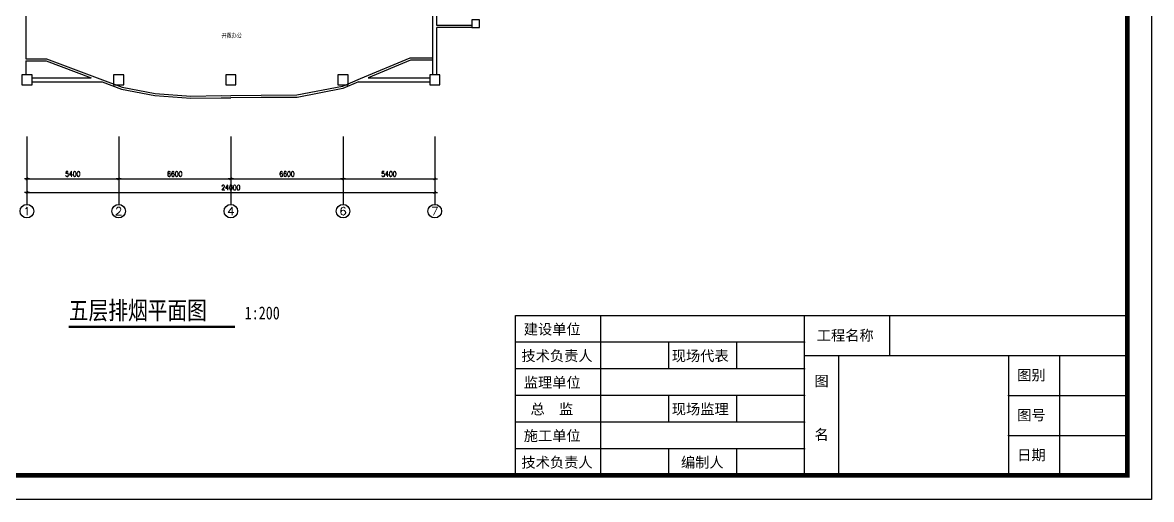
# Model space of a CAD drawing. Extents: x -149393 to 1177518, y -366685 to 296590.
# Drawn here: x 409827 to 476249, y -366143 to -338087 of the extents above; entities that cross this region are included whole.
import ezdxf
from ezdxf.enums import TextEntityAlignment as Align

# ---------------------------------------------------------------- set-up
doc = ezdxf.new("R2010")
doc.units = 0
doc.header["$LTSCALE"] = 1000
doc.header["$MEASUREMENT"] = 0
doc.layers.get('0').update_dxf_attribs({"linetype": 'CONTINUOUS'})
doc.layers.get('Defpoints').update_dxf_attribs({"linetype": 'CONTINUOUS'})
for name, color, linetype in [('AXIS', 3, 'CONTINUOUS'), ('COLUMN', 9, 'CONTINUOUS'), ('PUB_TITLE', 253, 'CONTINUOUS'), ('TEL_SYMB', 3, 'CONTINUOUS'), ('TEL_TEXT', 7, 'CONTINUOUS'), ('WALL', 9, 'CONTINUOUS')]:
    doc.layers.add(name, color=color, linetype=linetype)
doc.styles.add('_TCH_AXIS', font='COMPLEX', dxfattribs={"bigfont": 'GBCBIG'})
doc.styles.add('_TCH_DIM_T3', font='SIMPLEX', dxfattribs={"width": 0.705882, "bigfont": 'GBCBIG'})
doc.styles.add('_TEL_DIM', font='', dxfattribs={"width": 0.8, "height": 3.5})
doc.styles.add('DIM_FONT', font='SIMPLEX.shx', dxfattribs={"width": 0.8})
doc.styles.add('宋体', font='')
doc.styles.get('_TEL_DIM').set_extended_font_data('SimSun')
doc.styles.get('宋体').set_extended_font_data('SimSun')
doc.dimstyles.new('_TCH_ARCH&&100', dxfattribs={"dimtxt": 297.5, "dimasz": 100, "dimexe": 250, "dimexo": 300, "dimgap": 126.25, "dimtad": 1, "dimdec": 0, "dimzin": 0, "dimdsep": 46, "dimtxsty": '_TCH_DIM_T3', "dimblk": 'ARCHTICK', "dimcen": 0.09, "dimclrt": 7, "dimazin": 2, "dimtfac": 1, "dimtdec": 0, "dimtix": 1, "dimtmove": 2, "dimatfit": 3, "dimfxl": 1, "dimtolj": 1, "dimtzin": 0, "dimarcsym": 0})
doc.dimstyles.new('DIMN', dxfattribs={"dimtxt": 300, "dimasz": 1, "dimexe": 250, "dimexo": 300, "dimgap": 150, "dimtad": 1, "dimdec": 0, "dimdsep": 46, "dimtxsty": 'DIM_FONT', "dimblk": '_DIMX', "dimcen": 2.5, "dimclrt": 7, "dimadec": 0, "dimazin": 0, "dimtfac": 1, "dimtdec": 0, "dimtix": 1, "dimtmove": 2, "dimatfit": 3, "dimldrblk": '_DIMX', "dimfxl": 1, "dimtolj": 1, "dimarcsym": 0})

# ---------------------------------------------------------------- blocks, each defined once
blk = doc.blocks.new('_DIMX')
blk.add_line((-150, 0), (150, 0))
at = {"const_width": 50}
blk.add_lwpolyline([(-70, -70), (70, 70)], dxfattribs=at)
blk = doc.blocks.new('_ArchTick')
at = {"color": 0, "linetype": 'ByBlock', "const_width": 0.4}
blk.add_lwpolyline([(-0.5, -0.5), (0.5, 0.5)], dxfattribs=at)
blk = doc.blocks.new('*D734')
at = {"layer": 'AXIS', "color": 0, "lineweight": -2, "transparency": 16777216}
for p, q in [((422082, -345083), (422082, -347533)), ((428682, -345083), (428682, -347533)), ((422082, -347283), (428682, -347283))]:
    blk.add_line(p, q, dxfattribs=at)
at = {"layer": 'Defpoints', "color": 0, "transparency": 16777216}
for p in [(422082, -344783), (428682, -344783), (428682, -347283)]:
    blk.add_point(p, dxfattribs=at)
at = {"layer": 'AXIS', "color": 0, "lineweight": -2, "transparency": 16777216, "xscale": 100, "yscale": 100, "zscale": 100, "rotation": 180}
blk.add_blockref('_ArchTick', (422082, -347283), dxfattribs=at)
at = {"layer": 'AXIS', "color": 0, "lineweight": -2, "transparency": 16777216, "xscale": 100, "yscale": 100, "zscale": 100}
blk.add_blockref('_ArchTick', (428682, -347283), dxfattribs=at)
at = {"layer": 'AXIS', "color": 7, "transparency": 16777216, "insert": (425382, -347008), "char_height": 297.5, "attachment_point": 5, "style": '_TCH_DIM_T3'}
blk.add_mtext('\\A1;6600', dxfattribs=at)
blk = doc.blocks.new('*D735')
at = {"layer": 'AXIS', "color": 0, "lineweight": -2, "transparency": 16777216}
for p, q in [((428682, -345083), (428682, -347533)), ((434082, -345083), (434082, -347533)), ((428682, -347283), (434082, -347283))]:
    blk.add_line(p, q, dxfattribs=at)
at = {"layer": 'Defpoints', "color": 0, "transparency": 16777216}
for p in [(428682, -344783), (434082, -344783), (434082, -347283)]:
    blk.add_point(p, dxfattribs=at)
at = {"layer": 'AXIS', "color": 0, "lineweight": -2, "transparency": 16777216, "xscale": 100, "yscale": 100, "zscale": 100, "rotation": 180}
blk.add_blockref('_ArchTick', (428682, -347283), dxfattribs=at)
at = {"layer": 'AXIS', "color": 0, "lineweight": -2, "transparency": 16777216, "xscale": 100, "yscale": 100, "zscale": 100}
blk.add_blockref('_ArchTick', (434082, -347283), dxfattribs=at)
at = {"layer": 'AXIS', "color": 7, "transparency": 16777216, "insert": (431382, -347008), "char_height": 297.5, "attachment_point": 5, "style": '_TCH_DIM_T3'}
blk.add_mtext('\\A1;5400', dxfattribs=at)
blk = doc.blocks.new('*D736')
at = {"layer": 'AXIS', "color": 0, "lineweight": -2, "transparency": 16777216}
for p, q in [((415482, -345083), (415482, -347533)), ((422082, -345083), (422082, -347533)), ((415482, -347283), (422082, -347283))]:
    blk.add_line(p, q, dxfattribs=at)
at = {"layer": 'Defpoints', "color": 0, "transparency": 16777216}
for p in [(415482, -344783), (422082, -344783), (422082, -347283)]:
    blk.add_point(p, dxfattribs=at)
at = {"layer": 'AXIS', "color": 0, "lineweight": -2, "transparency": 16777216, "xscale": 100, "yscale": 100, "zscale": 100, "rotation": 180}
blk.add_blockref('_ArchTick', (415482, -347283), dxfattribs=at)
at = {"layer": 'AXIS', "color": 0, "lineweight": -2, "transparency": 16777216, "xscale": 100, "yscale": 100, "zscale": 100}
blk.add_blockref('_ArchTick', (422082, -347283), dxfattribs=at)
at = {"layer": 'AXIS', "color": 7, "transparency": 16777216, "insert": (418782, -347008), "char_height": 297.5, "attachment_point": 5, "style": '_TCH_DIM_T3'}
blk.add_mtext('\\A1;6600', dxfattribs=at)
blk = doc.blocks.new('*D737')
at = {"layer": 'AXIS', "color": 0, "lineweight": -2, "transparency": 16777216}
for p, q in [((410082, -345083), (410082, -347533)), ((415482, -345083), (415482, -347533)), ((410082, -347283), (415482, -347283))]:
    blk.add_line(p, q, dxfattribs=at)
at = {"layer": 'Defpoints', "color": 0, "transparency": 16777216}
for p in [(410082, -344783), (415482, -344783), (415482, -347283)]:
    blk.add_point(p, dxfattribs=at)
at = {"layer": 'AXIS', "color": 0, "lineweight": -2, "transparency": 16777216, "xscale": 100, "yscale": 100, "zscale": 100, "rotation": 180}
blk.add_blockref('_ArchTick', (410082, -347283), dxfattribs=at)
at = {"layer": 'AXIS', "color": 0, "lineweight": -2, "transparency": 16777216, "xscale": 100, "yscale": 100, "zscale": 100}
blk.add_blockref('_ArchTick', (415482, -347283), dxfattribs=at)
at = {"layer": 'AXIS', "color": 7, "transparency": 16777216, "insert": (412782, -347008), "char_height": 297.5, "attachment_point": 5, "style": '_TCH_DIM_T3'}
blk.add_mtext('\\A1;5400', dxfattribs=at)
blk = doc.blocks.new('*D738')
at = {"layer": 'AXIS', "color": 0, "lineweight": -2, "transparency": 16777216}
for p, q in [((410082, -345083), (410082, -348333)), ((434082, -345083), (434082, -348333)), ((410082, -348083), (434082, -348083))]:
    blk.add_line(p, q, dxfattribs=at)
at = {"layer": 'Defpoints', "color": 0, "transparency": 16777216}
for p in [(410082, -344783), (434082, -344783), (434082, -348083)]:
    blk.add_point(p, dxfattribs=at)
at = {"layer": 'AXIS', "color": 0, "lineweight": -2, "transparency": 16777216, "xscale": 100, "yscale": 100, "zscale": 100, "rotation": 180}
blk.add_blockref('_ArchTick', (410082, -348083), dxfattribs=at)
at = {"layer": 'AXIS', "color": 0, "lineweight": -2, "transparency": 16777216, "xscale": 100, "yscale": 100, "zscale": 100}
blk.add_blockref('_ArchTick', (434082, -348083), dxfattribs=at)
at = {"layer": 'AXIS', "color": 7, "transparency": 16777216, "insert": (422082, -347808), "char_height": 297.5, "attachment_point": 5, "style": '_TCH_DIM_T3'}
blk.add_mtext('\\A1;24000', dxfattribs=at)
blk = doc.blocks.new('_FZHK')
blk.add_lwpolyline([(-0.5, -0.5), (0.5, -0.5), (0.5, 0.5), (-0.5, 0.5)], close=True)
blk = doc.blocks.new('会签栏')
at = {"layer": 'PUB_TITLE', "color": 4, "lineweight": 30}
blk.add_lwpolyline([(-18000, 0), (-18000, 4700), (0, 4700)], dxfattribs=at)
at = {"layer": 'PUB_TITLE', "color": 4}
for points in [[(-15500, 4700), (-15500, 0)], [(-9500, 0), (-9500, 4700)], [(-7000, 4700), (-7000, 3525)], [(-9500, 3917), (-18000, 3917)], [(-13500, 3917), (-13500, 3133)], [(-11500, 3917), (-11500, 3133)], [(-9500, 3525), (0, 3525)], [(-8500, 3525), (-8500, 0)], [(-3500, 3525), (-3500, 0)], [(-2000, 3525), (-2000, 0)], [(-9500, 3133), (-18000, 3133)], [(-9500, 2350), (-18000, 2350)], [(-13500, 2350), (-13500, 1567)], [(-11500, 2350), (-11500, 1567)], [(-3500, 2350), (0, 2350)], [(-9500, 1567), (-18000, 1567)], [(-3500, 1175), (0, 1175)], [(-9500, 783), (-18000, 783)], [(-13500, 783), (-13500, 0)], [(-11500, 783), (-11500, 0)]]:
    blk.add_lwpolyline(points, dxfattribs=at)
at = {"layer": 'PUB_TITLE'}
for p in [(-9500, 3917), (-9500, 3133), (-9500, 2350), (-9500, 1567), (-3500, 1175), (-9500, 783)]:
    blk.add_point(p, dxfattribs=at)
at = {"layer": 'PUB_TITLE', "color": 4}
blk.add_point((-3500, 2350), dxfattribs=at)
at = {"lineweight": -3, "style": '宋体'}
for s, p in [('建设单位', (-17758, 4147)), ('工程名称', (-9140, 3965)), ('技术负责人', (-17828, 3363)), ('现场代表', (-13405, 3363)), ('图别', (-3241, 2796)), ('监理单位', (-17758, 2580)), ('图', (-9206, 2624)), ('总  监', (-17560, 1797)), ('现场监理', (-13405, 1797)), ('图号', (-3241, 1621)), ('施工单位', (-17758, 1013)), ('名', (-9206, 1049)), ('日期', (-3241, 446)), ('技术负责人', (-17828, 230)), ('编制人', (-13134, 230))]:
    blk.add_text(s, height=307, dxfattribs=at).set_placement(p)

msp = doc.modelspace()

# ---------------------------------------------------------------- linework, layer by layer
at = {"layer": 'AXIS'}
for p, q in [((410082, -344782.7), (410082, -348782.7)), ((415482, -344782.7), (415482, -348782.7)), ((422082, -344782.7), (422082, -348782.7)), ((428682, -344782.7), (428682, -348782.7)), ((434082, -344782.7), (434082, -348782.7))]:
    msp.add_line(p, q, dxfattribs=at)
for centre in [(410082, -349182.7), (415482, -349182.7), (422082, -349182.7), (428682, -349182.7), (434082, -349182.7)]:
    msp.add_circle(centre, 400, dxfattribs=at)
at = {"layer": 'PUB_TITLE'}
msp.add_lwpolyline([(357448.7, -282134.7), (476248.7, -282134.7), (476248.7, -366143.3), (357448.7, -366143.3)], close=True, dxfattribs=at)
at = {"layer": 'PUB_TITLE', "const_width": 270.7}
msp.add_lwpolyline([(364520.1, -283549), (474834.4, -283549), (474834.4, -364729), (364520.1, -364729), (364520.1, -283549)], close=True, dxfattribs=at)
at = {"layer": 'TEL_SYMB', "const_width": 140}
msp.add_lwpolyline([(412546.6, -355990.4), (422334.8, -355990.4)], dxfattribs=at)
at = {"layer": 'WALL', "color": 59}
for p, q in [((410022, -335967.8), (410022, -339056.9)), ((433962, -338321.9), (433962, -335956.3)), ((434202, -338261.9), (434202, -335956.3)), ((433962, -341156.9), (433962, -338321.9)), ((436257, -338261.9), (434202, -338261.9)), ((436257, -338381.9), (434202, -338381.9)), ((434202, -341156.9), (434202, -338381.9)), ((410022, -339056.9), (410022, -340224.7)), ((410022, -340224.7), (411243.6, -340224.7)), ((410022, -340344.7), (410022, -341156.9)), ((410022, -340344.7), (411221.8, -340344.7)), ((411221.8, -340344.7), (413869.1, -341336.9)), ((411243.6, -340224.7), (414381.3, -341400.7)), ((432619.2, -340178.3), (429700, -341401.6)), ((432643.4, -340298.3), (430164.8, -341336.9)), ((433962, -340178.3), (432619.2, -340178.3)), ((433962, -340298.3), (432643.4, -340298.3)), ((433962, -340298.3), (433962, -340178.3)), ((410382, -341336.9), (413869.1, -341336.9)), ((414381.3, -341400.7), (415688, -341890.5)), ((429700, -341401.6), (428643.3, -341844.4)), ((430164.8, -341336.9), (433782, -341336.9)), ((410382, -341576.9), (414509.4, -341576.9)), ((414509.4, -341576.9), (415655.6, -342006.5)), ((415655.6, -342006.5), (417613.3, -342373.4)), ((415688, -341890.5), (417629.2, -342254.3)), ((428643.3, -341844.4), (425966.3, -342367)), ((428678.4, -341959.8), (425978.1, -342487)), ((429592.1, -341576.9), (428678.4, -341959.8)), ((429592.1, -341576.9), (433782, -341576.9)), ((417613.3, -342373.4), (419724.9, -342542.3)), ((417629.2, -342254.3), (419728.5, -342422.2)), ((419724.9, -342542.3), (421512.7, -342505.7)), ((419728.5, -342422.2), (421510.3, -342385.7)), ((421511, -342505.7), (422081.5, -342510.8)), ((421512, -342385.7), (422082.5, -342390.8)), ((423866.3, -342375.9), (422081.5, -342390.8)), ((423867.3, -342495.9), (422082.5, -342510.8)), ((425966.3, -342367), (423866.5, -342375.9)), ((425978.1, -342487), (423867, -342495.9))]:
    msp.add_line(p, q, dxfattribs=at)

# ---------------------------------------------------------------- block references
at = {"layer": 'COLUMN', "color": 59}
for p, xscale, yscale, zscale in [((436482, -338156.9), 450, 450, 450), ((410082, -341456.9), 600, 600, 600), ((415482, -341456.9), 600, 600, 600), ((422082, -341456.9), 600, 600, 600), ((428682, -341456.9), 600, 600, 600), ((434082, -341456.9), 600, 600, 600)]:
    msp.add_blockref('_FZHK', p, dxfattribs=dict(at, xscale=xscale, yscale=yscale, zscale=zscale))
at = {"layer": 'WALL', "xscale": 2, "yscale": 2, "zscale": 2}
msp.add_blockref('会签栏', (474834.4, -364729), dxfattribs=at)

# ---------------------------------------------------------------- texts
at = {"layer": 'AXIS', "color": 7, "style": '_TCH_AXIS'}
for s, width, p, p2 in [('1', 2.333333, (409855.7, -349409), (410308.3, -349409)), ('2', 1.5, (415255.7, -349409), (415708.3, -349409)), ('4', 1.3125, (421855.7, -349409), (422308.3, -349409)), ('6', 1.5, (428455.7, -349409), (428908.3, -349409)), ('7', 1.5, (433855.7, -349409), (434308.3, -349409))]:
    msp.add_text(s, height=452.5, dxfattribs=dict(at, width=width)).set_placement(p, p2, align=Align.FIT)
at = {"layer": 'TEL_SYMB', "color": 7, "style": '_TEL_DIM', "width": 0.8}
for s, height, p in [('五层排烟平面图', 1063.29, (412546.6, -355550.9)), ('1:200', 759.49, (422894.8, -355550.9))]:
    msp.add_text(s, height=height, dxfattribs=at).set_placement(p)
at = {"layer": 'TEL_TEXT', "color": 59, "style": '_TEL_DIM', "width": 0.8}
msp.add_text('开敞办公', height=265.82, dxfattribs=at).set_placement((421534.7, -338979.3))

# ---------------------------------------------------------------- dimensions: what is measured, and where the dimension line sits
at = {"layer": 'AXIS'}
for p1, p2, distance in [((410082, -344782.7), (415482, -344782.7), -2500), ((410082, -344782.7), (434082, -344782.7), -3300), ((415482, -344782.7), (422082, -344782.7), -2500), ((422082, -344782.7), (428682, -344782.7), -2500), ((428682, -344782.7), (434082, -344782.7), -2500)]:
    msp.add_aligned_dim(p1=p1, p2=p2, distance=distance, dimstyle='DIMN', dxfattribs=at).render()
for p1, p2, distance, picture, middle in [((410082, -344782.7), (415482, -344782.7), -2500, '*D737', (412782, -347007.7)), ((410082, -344782.7), (434082, -344782.7), -3300, '*D738', (422082, -347807.7)), ((415482, -344782.7), (422082, -344782.7), -2500, '*D736', (418782, -347007.7)), ((422082, -344782.7), (428682, -344782.7), -2500, '*D734', (425382, -347007.7)), ((428682, -344782.7), (434082, -344782.7), -2500, '*D735', (431382, -347007.7))]:
    dim = msp.add_aligned_dim(p1=p1, p2=p2, distance=distance, dimstyle='_TCH_ARCH&&100', dxfattribs=at)
    dim.commit()
    dim.dimension.update_dxf_attribs({"geometry": picture, "text_midpoint": middle})

doc.saveas('drawing.dxf')
